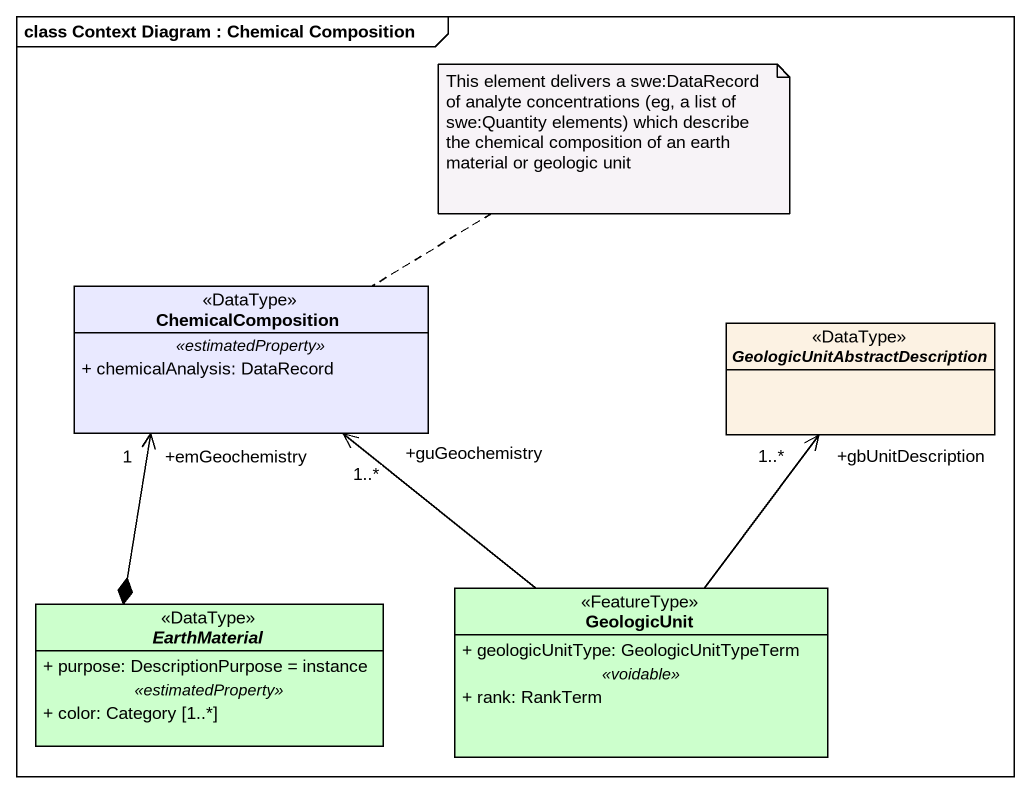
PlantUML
@startuml
mainframe class Context Diagram : Chemical Composition
hide circle
hide empty members
skinparam classAttributeIconSize 0
class ChemicalComposition <<DataType>> #E9E9FF {
  .. <<estimatedProperty>> ..
  + chemicalAnalysis: DataRecord
}
abstract class "GeologicUnitAbstractDescription" as GeologicUnitAbstractDescript <<DataType>>
abstract class EarthMaterial <<DataType>> #CCFFCC {
  + purpose: DescriptionPurpose = instance
  .. <<estimatedProperty>> ..
  + color: Category [1..*]
}
class GeologicUnit <<FeatureType>> #CCFFCC {
  + geologicUnitType: GeologicUnitTypeTerm
  .. <<voidable>> ..
  + rank: RankTerm
}
EarthMaterial *-up-> "+emGeochemistry\n1" ChemicalComposition
GeologicUnit -up-> "+guGeochemistry\n1..*" ChemicalComposition
GeologicUnit -up-> "+gbUnitDescription\n1..*" GeologicUnitAbstractDescript
note top of ChemicalComposition : This element delivers a swe:DataRecord of analyte concentrations (eg, a list of swe:Quantity elements) which describe the chemical composition of an earth material or geologic unit
@enduml
